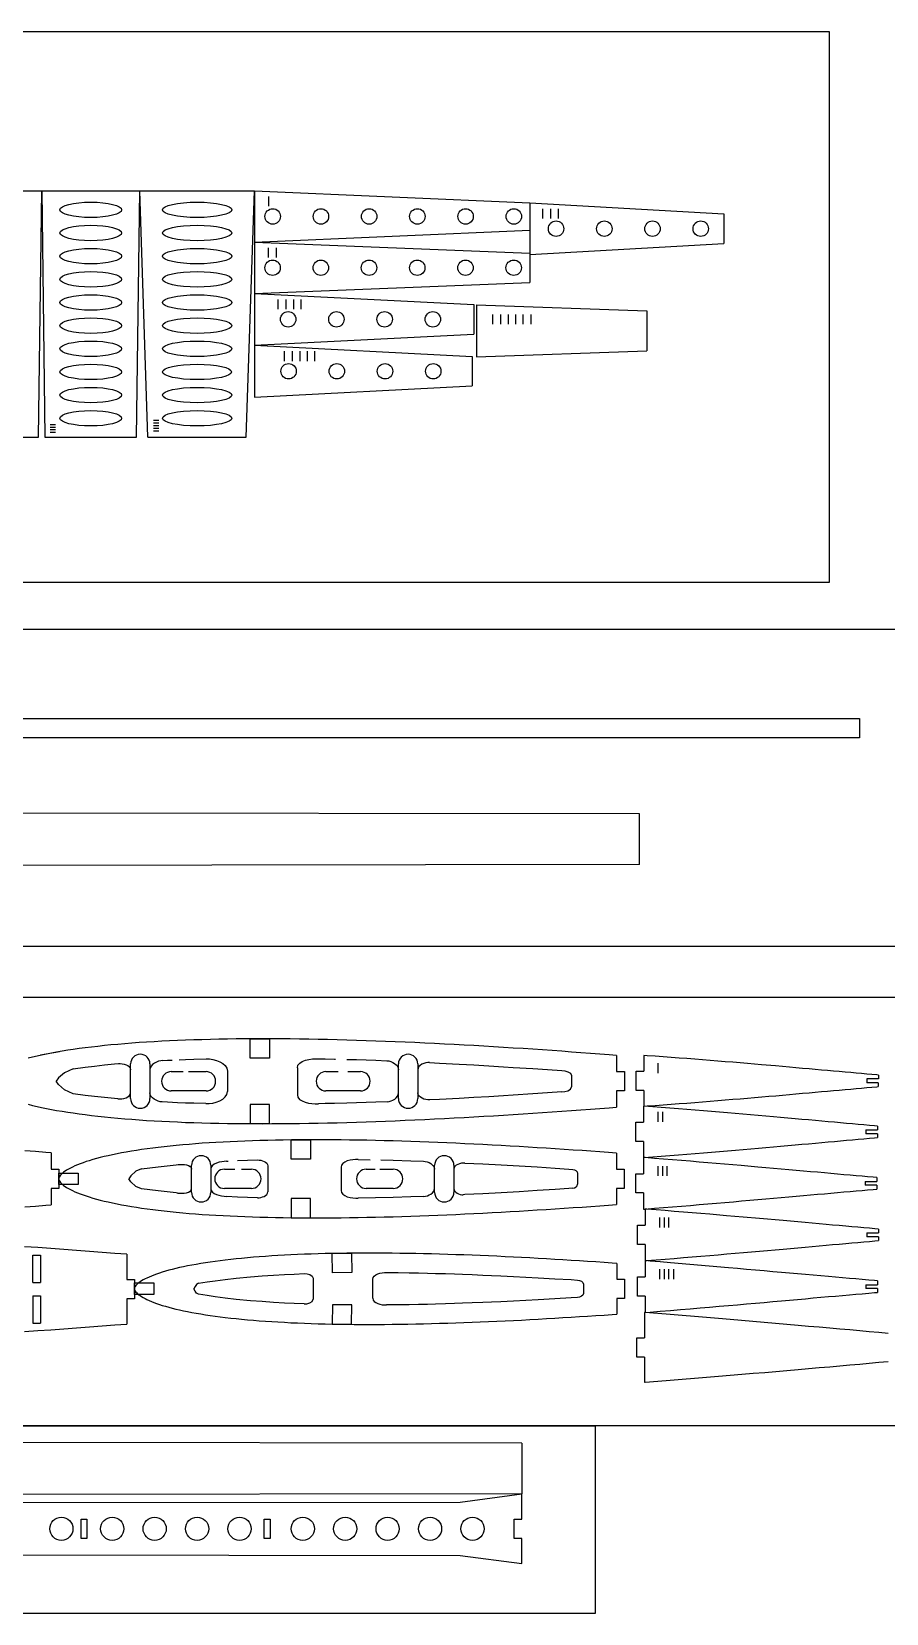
# Model space of a CAD drawing. Header units: inches. Extents: x 290 to 1080, y 574 to 987.
# Drawn here: x 505.7 to 727.3, y 574.2 to 984.1 of the extents above; entities that cross this region are included whole.
import ezdxf

# ---------------------------------------------------------------- set-up
doc = ezdxf.new("R2010")
doc.units = ezdxf.units.IN
doc.header["$MEASUREMENT"] = 0
doc.layers.add('7', color=7, linetype='Continuous')

msp = doc.modelspace()

# ---------------------------------------------------------------- linework, layer by layer
for p, q in [((484.66, 942.82), (508.35, 942.82)), ((507.51, 878.95), (508.35, 942.82)), ((508.35, 942.82), (533.72, 942.82)), ((508.35, 942.82), (509.16, 878.95)), ((532.9, 878.95), (533.72, 942.82)), ((535.85, 878.95), (533.72, 942.82)), ((533.72, 942.82), (563.44, 942.82)), ((561.31, 878.95), (563.44, 942.82)), ((563.44, 942.82), (563.44, 929.52)), ((563.44, 942.82), (634.82, 939.71)), ((567.08, 941.36), (567.08, 938.81)), ((634.82, 939.71), (634.82, 932.63)), ((634.82, 939.71), (634.82, 926.27)), ((634.82, 939.71), (685.14, 936.81)), ((638.15, 938.18), (638.15, 935.63)), ((638.15, 938.18), (638.15, 935.63)), ((640.2, 938.18), (640.2, 935.63)), ((642.18, 938.18), (642.18, 935.63)), ((685.14, 936.81), (685.14, 929.17)), ((563.44, 929.52), (634.82, 932.63)), ((563.44, 929.52), (563.44, 916.22)), ((563.44, 929.52), (634.85, 926.69)), ((567.05, 928.06), (567.05, 925.51)), ((569.1, 928.06), (569.1, 925.51)), ((634.82, 926.27), (685.14, 929.17)), ((634.85, 926.69), (634.85, 919.05)), ((563.44, 916.22), (634.85, 919.05)), ((563.44, 916.22), (563.44, 902.79)), ((563.44, 916.22), (620.31, 913.32)), ((569.55, 914.69), (569.55, 912.15)), ((571.6, 914.69), (571.6, 912.15)), ((573.58, 914.69), (573.58, 912.15)), ((575.49, 914.69), (575.49, 912.15)), ((620.31, 913.32), (620.31, 905.69)), ((620.98, 913.29), (620.98, 899.83)), ((620.98, 913.29), (665.18, 911.75)), ((625.18, 910.8), (625.18, 908.25)), ((627.23, 910.8), (627.23, 908.25)), ((629.21, 910.8), (629.21, 908.25)), ((631.11, 910.8), (631.11, 908.25)), ((633.02, 910.8), (633.02, 908.25)), ((635.07, 910.8), (635.07, 908.25)), ((665.18, 911.75), (665.18, 901.36)), ((563.44, 902.79), (620.31, 905.69)), ((563.44, 902.79), (563.44, 889.33)), ((563.44, 902.79), (619.92, 899.88)), ((571.19, 901.25), (571.19, 898.7)), ((573.24, 901.25), (573.24, 898.7)), ((575.22, 901.25), (575.22, 898.7)), ((577.12, 901.25), (577.12, 898.7)), ((579.03, 901.25), (579.03, 898.7)), ((619.92, 899.88), (619.92, 892.24)), ((620.98, 899.83), (665.18, 901.36)), ((563.44, 889.33), (619.92, 892.24)), ((510.5, 882.3), (511.86, 882.3)), ((510.5, 881.61), (511.86, 881.61)), ((537.28, 883.36), (538.63, 883.36)), ((537.28, 882.69), (538.63, 882.69)), ((537.28, 882), (538.63, 882)), ((537.28, 881.31), (538.63, 881.31)), ((485.5, 878.95), (507.51, 878.95)), ((509.16, 878.95), (532.9, 878.95)), ((510.5, 880.93), (511.86, 880.93)), ((510.5, 880.27), (511.86, 880.27)), ((535.85, 878.95), (561.31, 878.95)), ((537.28, 880.65), (538.63, 880.65)), ((320.3, 806.06), (720.3, 806.06)), ((720.3, 806.06), (720.3, 801.06)), ((720.3, 801.06), (320.3, 801.06)), ((663.3, 781.36), (352.27, 781.71)), ((663.3, 768.21), (663.3, 781.36)), ((663.3, 768.21), (352.27, 767.86)), ((512.89, 719.74), (507.97, 718.87)), ((657.34, 718.78), (657.34, 714.58)), ((531.36, 707.58), (531.36, 716.58)), ((536.36, 716.58), (536.36, 707.58)), ((541.9, 714.58), (544.98, 714.58)), ((546.4, 714.58), (550.9, 714.58)), ((556.44, 714.74), (556.44, 709.43)), ((574.58, 715.57), (574.58, 708.6)), ((581.96, 714.58), (585.14, 714.58)), ((587.65, 714.58), (590.96, 714.58)), ((600.79, 707.58), (600.79, 716.58)), ((605.79, 716.58), (605.79, 707.58)), ((645.62, 713.55), (645.62, 710.62)), ((657.34, 714.58), (659.34, 714.58)), ((659.34, 714.58), (659.34, 709.58)), ((662.37, 714.7), (664.37, 714.7)), ((662.37, 709.7), (662.37, 714.7)), ((668.06, 716.74), (668.06, 714.19)), ((725.19, 713.7), (725.19, 712.7)), ((550.9, 709.58), (541.9, 709.58)), ((590.96, 709.58), (581.96, 709.58)), ((659.34, 709.58), (657.34, 709.58)), ((657.34, 709.58), (657.34, 705.39)), ((664.37, 709.7), (662.37, 709.7)), ((722.19, 712.7), (722.18, 711.7)), ((725.18, 711.7), (722.18, 711.7)), ((725.19, 712.7), (722.19, 712.7)), ((725.18, 711.7), (725.18, 710.7)), ((662.29, 701.48), (664.29, 701.48)), ((662.29, 696.48), (662.29, 701.48)), ((667.98, 704.13), (667.98, 701.58)), ((669.21, 704.13), (669.21, 701.58)), ((721.93, 699.48), (724.93, 699.48)), ((721.93, 699.48), (721.93, 698.48)), ((724.93, 698.48), (721.93, 698.48)), ((724.93, 700.48), (724.93, 699.48)), ((724.94, 698.48), (724.94, 697.48)), ((510.75, 693.53), (510.75, 689.3)), ((657.32, 693.45), (657.32, 689.3)), ((664.29, 696.48), (662.29, 696.48)), ((510.75, 689.3), (512.75, 689.3)), ((512.75, 689.3), (512.75, 684.3)), ((547.15, 683.3), (547.15, 690.3)), ((552.15, 690.3), (552.15, 683.3)), ((555.66, 689.3), (558.35, 689.3)), ((560.13, 689.3), (562.66, 689.3)), ((566.9, 690.2), (566.9, 683.4)), ((585.92, 689.8), (585.92, 683.8)), ((592.42, 689.3), (594.74, 689.3)), ((595.92, 689.3), (599.42, 689.3)), ((610.15, 683.3), (610.15, 690.3)), ((615.15, 690.3), (615.15, 683.3)), ((657.32, 689.3), (659.32, 689.3)), ((659.32, 689.3), (659.32, 684.3)), ((667.98, 690.12), (667.98, 687.57)), ((669.21, 690.12), (669.21, 687.57)), ((670.38, 690.12), (670.38, 687.57)), ((647.22, 688.18), (647.22, 685.42)), ((662.29, 688.14), (664.29, 688.14)), ((662.29, 683.14), (662.29, 688.14)), ((721.79, 686.14), (724.79, 686.14)), ((721.79, 686.14), (721.79, 685.14)), ((724.79, 685.14), (721.79, 685.14)), ((724.79, 687.14), (724.79, 686.14)), ((724.79, 685.14), (724.79, 684.14)), ((512.75, 684.3), (510.75, 684.3)), ((510.75, 684.3), (510.75, 680.07)), ((562.66, 684.3), (555.66, 684.3)), ((599.42, 684.3), (592.42, 684.3)), ((659.32, 684.3), (657.32, 684.3)), ((657.32, 684.3), (657.32, 680.15)), ((664.29, 683.14), (662.29, 683.14)), ((668.43, 676.77), (668.43, 674.22)), ((669.66, 676.77), (669.66, 674.22)), ((670.83, 676.77), (670.83, 674.22)), ((662.74, 674.79), (664.74, 674.79)), ((662.74, 669.79), (662.74, 674.79)), ((722.24, 672.79), (725.24, 672.79)), ((722.24, 672.79), (722.24, 671.79)), ((725.24, 673.79), (725.24, 672.79)), ((664.74, 669.79), (662.74, 669.79)), ((725.24, 671.79), (722.24, 671.79)), ((725.24, 671.79), (725.24, 670.79)), ((505.98, 659.98), (505.98, 667.02)), ((507.98, 667.02), (507.98, 659.98)), ((530.38, 667.25), (530.38, 660.71)), ((657.36, 664.89), (657.36, 660.82)), ((530.38, 660.71), (532.38, 660.71)), ((532.38, 660.71), (532.38, 655.71)), ((657.36, 660.82), (659.36, 660.82)), ((659.36, 660.82), (659.36, 655.82)), ((662.74, 661.37), (664.74, 661.37)), ((662.74, 656.37), (662.74, 661.37)), ((668.43, 663.37), (668.43, 660.82)), ((669.66, 663.37), (669.66, 660.82)), ((670.83, 663.37), (670.83, 660.82)), ((672.05, 663.37), (672.05, 660.82)), ((724.97, 660.37), (724.97, 659.37)), ((505.98, 656.45), (505.98, 649.41)), ((507.98, 656.45), (507.98, 649.41)), ((648.77, 659.52), (648.76, 657.11)), ((657.36, 655.82), (657.36, 651.74)), ((659.36, 655.82), (657.36, 655.82)), ((664.74, 656.37), (662.74, 656.37)), ((721.97, 659.37), (724.97, 659.37)), ((721.97, 659.37), (721.97, 658.37)), ((724.97, 658.37), (721.97, 658.37)), ((724.97, 658.37), (724.97, 657.37)), ((530.38, 655.71), (530.38, 649.18)), ((532.38, 655.71), (530.38, 655.71)), ((662.58, 645.62), (664.58, 645.62)), ((662.58, 640.62), (662.58, 645.62)), ((664.58, 640.62), (662.58, 640.62)), ((664.58, 640.62), (664.58, 634.08)), ((632.76, 618.32), (321.74, 618.66)), ((632.76, 618.32), (632.78, 605.17)), ((305.76, 602.71), (616.79, 603.05)), ((632.76, 605.17), (321.73, 604.82)), ((616.79, 603.05), (632.76, 605.17)), ((632.76, 598.63), (632.76, 605.17)), ((566.01, 593.63), (566.01, 598.63)), ((566.01, 598.63), (567.51, 598.63)), ((567.51, 598.63), (567.51, 593.63)), ((630.76, 593.63), (630.76, 598.63)), ((630.76, 598.63), (632.76, 598.63)), ((567.51, 593.63), (566.01, 593.63)), ((632.76, 593.63), (630.76, 593.63)), ((632.76, 587.1), (632.76, 593.63)), ((305.76, 589.56), (616.79, 589.21)), ((616.79, 589.21), (632.76, 587.1))]:
    msp.add_line(p, q)
at = {"linetype": 'ByBlock'}
for p, q in [((505.98, 667.02), (507.98, 667.02)), ((505.98, 659.98), (507.98, 659.98)), ((505.98, 656.45), (507.98, 656.45)), ((505.98, 649.41), (507.98, 649.41))]:
    msp.add_line(p, q, dxfattribs=at)
for points in [[(293.81, 984.05), (712.46, 984.05), (712.46, 841.3), (293.81, 841.3)], [(292.03, 829.25), (748.7, 829.25), (748.7, 746.99), (292.03, 746.99)], [(290.18, 733.91), (1080.31, 733.91), (1080.31, 622.84), (290.18, 622.84)], [(290.18, 622.84), (651.79, 622.84), (651.79, 574.21), (290.18, 574.21)]]:
    msp.add_lwpolyline(points, close=True)
for points in [[(539.7, 717.46), (540.96, 717.52), (542.1, 717.58)], [(543.94, 717.66), (545.61, 717.73), (547.72, 717.8), (550.94, 717.89)], [(580.27, 717.92), (581.79, 717.89), (584.25, 717.83), (584.47, 717.83)], [(587.39, 717.75), (589.88, 717.68), (594.9, 717.51), (597.81, 717.4)], [(516.48, 715.31), (514.2, 714.31), (512.62, 712.93), (512.03, 712.08)], [(516.48, 715.31), (519.61, 715.74), (522.03, 716.03), (524.56, 716.31), (527.16, 716.56), (528.21, 716.66)], [(608.87, 716.92), (611.42, 716.8), (616.53, 716.52), (620.36, 716.31), (624.19, 716.08), (628.01, 715.85), (630.55, 715.69), (635.6, 715.36), (639.38, 715.11), (643.12, 714.84)], [(516.48, 708.86), (514.2, 709.86), (512.62, 711.24), (512.03, 712.08)], [(643.12, 709.33), (639.38, 709.06), (635.6, 708.81), (630.55, 708.47), (628.01, 708.32), (624.19, 708.09), (620.36, 707.86), (616.53, 707.64), (611.42, 707.37), (608.91, 707.25)], [(528.06, 707.53), (527.16, 707.61), (524.56, 707.86), (522.03, 708.14), (519.61, 708.43), (516.48, 708.86)], [(550.88, 706.28), (547.72, 706.37), (545.61, 706.44), (543.49, 706.53), (540.96, 706.65), (539.54, 706.72)], [(597.91, 706.77), (594.9, 706.66), (589.88, 706.49), (587.39, 706.42), (584.25, 706.34), (581.79, 706.28), (580.04, 706.24)], [(534.2, 689.37), (532.68, 688.78), (531.39, 687.55), (530.92, 686.8)], [(534.2, 689.37), (538.52, 689.94), (543.19, 690.44), (543.66, 690.48)], [(556.25, 691.37), (556.64, 691.39)], [(559.04, 691.51), (564.28, 691.69)], [(566.9, 690.2), (566.9, 685.09)], [(590.34, 691.82), (593.48, 691.75)], [(596.18, 691.69), (599.41, 691.61), (604, 691.47), (607.29, 691.35)], [(617.99, 690.9), (622.69, 690.67), (627.39, 690.42), (632.09, 690.15), (636.77, 689.87), (641.43, 689.57), (644.92, 689.34), (645.96, 689.26)], [(534.2, 684.23), (532.68, 684.82), (531.39, 686.05), (530.92, 686.8)], [(543.52, 683.13), (543.19, 683.16), (538.52, 683.66), (534.2, 684.23)], [(564.25, 681.91), (559.04, 682.09), (556.17, 682.24)], [(607.36, 682.25), (604, 682.13), (599.41, 681.99), (594.85, 681.88), (590.37, 681.79)], [(646.01, 684.34), (644.92, 684.27), (641.43, 684.03), (636.77, 683.74), (632.09, 683.46), (627.39, 683.19), (622.69, 682.93), (617.99, 682.7), (617.58, 682.68)], [(548.92, 659.75), (551.16, 660.11), (553.25, 660.41), (555.88, 660.75), (558.72, 661.06), (562.42, 661.41), (565.5, 661.66), (568.4, 661.85), (571.22, 662.02), (573.77, 662.14), (576.39, 662.25)], [(578.64, 661.03), (578.64, 655.6)], [(594.17, 655.85), (594.17, 660.78)], [(597.63, 662.53), (597.65, 662.53)], [(597.65, 662.53), (600.71, 662.5), (603.57, 662.45), (605.99, 662.41), (608.34, 662.35), (610.42, 662.3), (612.99, 662.23), (615.29, 662.15), (617.41, 662.08), (619.89, 661.99), (622.66, 661.88), (624.88, 661.79), (627.36, 661.68), (630.57, 661.52), (633.79, 661.36), (637.01, 661.18), (641.3, 660.93), (645.57, 660.68), (647.17, 660.58)], [(548.92, 659.75), (548.47, 659.46), (548.07, 658.9), (547.75, 658.32)], [(548.92, 656.89), (548.47, 657.18), (548.07, 657.73), (547.75, 658.32)], [(576.35, 654.38), (573.77, 654.49), (571.22, 654.62), (568.4, 654.78), (565.5, 654.98), (562.42, 655.22), (558.72, 655.57), (555.88, 655.89), (553.25, 656.22), (551.16, 656.53), (548.92, 656.89)], [(647.22, 656.06), (645.57, 655.95), (641.3, 655.7), (637.01, 655.45), (633.79, 655.27), (630.57, 655.11), (627.36, 654.96), (624.88, 654.85), (622.66, 654.75), (619.89, 654.64), (617.41, 654.55), (615.29, 654.48), (612.99, 654.41), (610.42, 654.33), (608.34, 654.28), (605.99, 654.23), (603.57, 654.18), (600.71, 654.14), (597.65, 654.11)], [(518.51, 593.63), (518.51, 598.63), (520.01, 598.63), (520.01, 593.63), (518.51, 593.63)]]:
    msp.add_lwpolyline(points)
for centre, radius in [((568.19, 936.17), 2), ((580.69, 936.17), 2), ((593.19, 936.17), 2), ((605.69, 936.17), 2), ((618.19, 936.17), 2), ((630.69, 936.17), 2), ((641.65, 932.99), 2), ((654.15, 932.99), 2), ((666.65, 932.99), 2), ((679.15, 932.99), 2), ((568.16, 922.87), 2), ((580.66, 922.87), 2), ((593.16, 922.87), 2), ((605.66, 922.87), 2), ((618.16, 922.87), 2), ((630.66, 922.87), 2), ((572.2, 909.51), 2), ((584.7, 909.51), 2), ((597.2, 909.51), 2), ((609.7, 909.51), 2), ((572.3, 896.06), 2), ((584.8, 896.06), 2), ((597.3, 896.06), 2), ((609.8, 896.06), 2), ((513.41, 596.13), 3), ((526.59, 596.13), 3), ((526.59, 596.13), 3), ((537.59, 596.13), 3), ((537.59, 596.13), 3), ((548.59, 596.13), 3), ((548.59, 596.13), 3), ((559.59, 596.13), 3), ((575.98, 596.13), 3), ((586.98, 596.13), 3), ((586.98, 596.13), 3), ((597.98, 596.13), 3), ((597.98, 596.13), 3), ((608.98, 596.13), 3), ((608.98, 596.13), 3), ((619.98, 596.13), 3)]:
    msp.add_circle(centre, radius)
for centre, start, end in [((533.86, 716.58), 0, 180), ((603.29, 716.58), 0, 180), ((541.9, 712.08), 90, 270), ((550.9, 712.08), 270, 90), ((581.96, 712.08), 90, 270), ((590.96, 712.08), 270, 90), ((533.86, 707.58), 180, 0), ((603.29, 707.58), 180, 0), ((549.65, 690.3), 0, 180), ((612.65, 690.3), 0, 180), ((555.66, 686.8), 90, 270), ((562.66, 686.8), 270, 90), ((592.42, 686.8), 90, 270), ((599.42, 686.8), 270, 90), ((549.65, 683.3), 180, 0), ((612.65, 683.3), 180, 0)]:
    msp.add_arc(centre, 2.5, start, end)
for centre, major_axis, ratio in [((521.03, 937.88), (-8, 0), 0.25), ((548.58, 937.88), (-9, 0), 0.222222), ((521.03, 931.88), (-8, 0), 0.25), ((548.58, 931.88), (-9, 0), 0.222222), ((521.03, 925.88), (-8, 0), 0.25), ((548.58, 925.88), (-9, 0), 0.222222), ((521.03, 919.88), (-8, 0), 0.25), ((548.58, 919.88), (-9, 0), 0.222222), ((521.03, 913.88), (-8, 0), 0.25), ((548.58, 913.88), (-9, 0), 0.222222), ((521.03, 907.88), (-8, 0), 0.25), ((548.58, 907.88), (-9, 0), 0.222222), ((521.03, 901.88), (-8, 0), 0.25), ((548.58, 901.88), (-9, 0), 0.222222), ((521.03, 895.88), (-8, 0), 0.25), ((548.58, 895.88), (-8.97, 0), 0.222981), ((521.03, 889.88), (-8, 0), 0.25), ((548.58, 889.88), (-9, 0), 0.222222), ((521.03, 883.88), (-8, 0), 0.25), ((548.58, 883.88), (-9, 0), 0.222222)]:
    msp.add_ellipse(centre, major_axis=major_axis, ratio=ratio)
for points in [[(539.7, 717.46), (538.33, 717.39), (536.36, 716.45), (536.36, 715.08)], [(550.94, 717.89), (553.05, 717.96), (556.44, 716.85), (556.44, 714.74)], [(574.58, 715.57), (574.58, 717.62), (578.22, 717.96), (580.27, 717.92)], [(597.81, 717.4), (599.06, 717.35), (600.79, 716.34), (600.79, 715.08)], [(528.21, 716.66), (529.37, 716.76), (531.36, 716.26), (531.36, 715.08)], [(608.87, 716.92), (607.67, 716.98), (605.79, 716.28), (605.79, 715.08)], [(643.12, 714.84), (644.05, 714.78), (645.62, 714.49), (645.62, 713.55)], [(528.06, 707.53), (529.27, 707.42), (531.36, 707.87), (531.36, 709.08)], [(539.54, 706.72), (538.22, 706.79), (536.36, 707.76), (536.36, 709.08)], [(550.88, 706.28), (553.01, 706.21), (556.44, 707.3), (556.44, 709.43)], [(597.91, 706.77), (599.14, 706.82), (600.79, 707.85), (600.79, 709.08)], [(608.91, 707.25), (607.71, 707.19), (605.79, 707.88), (605.79, 709.08)], [(643.12, 709.33), (644.05, 709.39), (645.62, 709.68), (645.62, 710.62)], [(574.58, 708.6), (574.58, 706.62), (578.06, 706.2), (580.04, 706.24)], [(543.66, 690.48), (544.89, 690.59), (547.15, 690.53), (547.15, 689.3)], [(556.25, 691.37), (554.72, 691.29), (552.15, 690.83), (552.15, 689.3)], [(564.28, 691.69), (565.29, 691.73), (566.9, 691.2), (566.9, 690.2)], [(590.34, 691.82), (588.72, 691.85), (585.92, 691.42), (585.92, 689.8)], [(607.29, 691.35), (608.47, 691.31), (610.15, 690.48), (610.15, 689.3)], [(617.99, 690.9), (616.9, 690.96), (615.15, 690.39), (615.15, 689.3)], [(645.96, 689.26), (646.51, 689.23), (647.22, 688.74), (647.22, 688.18)], [(646.01, 684.34), (646.55, 684.38), (647.22, 684.88), (647.22, 685.42)], [(543.52, 683.13), (544.79, 683.02), (547.15, 683.03), (547.15, 684.3)], [(552.15, 684.3), (552.15, 682.8), (554.67, 682.31), (556.17, 682.24)], [(564.25, 681.91), (565.26, 681.87), (566.9, 682.39), (566.9, 683.4)], [(585.92, 683.8), (585.92, 682.17), (588.74, 681.76), (590.37, 681.79)], [(607.36, 682.25), (608.51, 682.29), (610.15, 683.15), (610.15, 684.3)], [(615.15, 684.3), (615.15, 683.33), (616.61, 682.64), (617.58, 682.68)], [(576.39, 662.25), (577.24, 662.28), (578.64, 661.89), (578.64, 661.03)], [(594.17, 660.78), (594.17, 662.08), (596.35, 662.54), (597.65, 662.53)], [(647.17, 660.58), (647.81, 660.54), (648.77, 660.16), (648.77, 659.52)], [(594.17, 655.85), (594.17, 654.56), (596.35, 654.09), (597.65, 654.11)], [(648.76, 657.11), (648.76, 656.49), (647.84, 656.1), (647.22, 656.06)], [(576.35, 654.38), (577.21, 654.35), (578.64, 654.73), (578.64, 655.6)]]:
    msp.add_open_spline(points, degree=3)
at = {"layer": '7', "linetype": 'Continuous'}
for points in [[(657.34, 718.78), (655.39, 718.93), (652.98, 719.11), (650.53, 719.3), (648.07, 719.48), (645.62, 719.66), (643.12, 719.84), (640.63, 720.02), (638.13, 720.19), (635.6, 720.36), (633.08, 720.53), (630.55, 720.69), (628.01, 720.85), (625.46, 721.01), (622.92, 721.16), (620.36, 721.31), (617.81, 721.45), (615.25, 721.6), (612.7, 721.73), (610.14, 721.86), (607.59, 721.98), (605.04, 722.1), (602.5, 722.21), (599.95, 722.32), (597.43, 722.42), (594.9, 722.51), (592.38, 722.6), (589.88, 722.68), (587.39, 722.75), (584.89, 722.82), (582.43, 722.88), (579.98, 722.93), (577.53, 722.97), (575.12, 723.01), (572.72, 723.04), (570.31, 723.06), (567.96, 723.07), (565.62, 723.08), (563.27, 723.07), (560.99, 723.06), (558.71, 723.04), (556.44, 723.01), (554.24, 722.97), (552.04, 722.92), (549.84, 722.86), (547.72, 722.8), (545.61, 722.73), (543.49, 722.64), (541.47, 722.55), (539.45, 722.45), (537.43, 722.34), (535.51, 722.22), (533.6, 722.09), (531.68, 721.95), (529.87, 721.8), (528.06, 721.65), (526.26, 721.48), (524.56, 721.31), (522.87, 721.13), (521.18, 720.93), (519.61, 720.74), (518.05, 720.53), (516.48, 720.31), (515.04, 720.1), (513.61, 719.87), (512.17, 719.62), (510.87, 719.39), (509.57, 719.13), (508.27, 718.87), (507.1, 718.61), (505.94, 718.34), (504.79, 718.05)], [(562.36, 723.07), (567.36, 723.07), (567.36, 718.07), (562.36, 718.07), (562.36, 723.07)], [(664.37, 718.78), (664.37, 714.7)], [(725.19, 713.7), (724.79, 713.73), (723.48, 713.85), (722.16, 713.96), (720.85, 714.08), (719.43, 714.2), (718.01, 714.33), (716.59, 714.45), (715.07, 714.59), (713.55, 714.72), (712.04, 714.86), (710.43, 715), (708.82, 715.14), (707.21, 715.28), (705.51, 715.43), (703.81, 715.58), (702.12, 715.73), (698.5, 716.05), (694.87, 716.36), (691.25, 716.67), (689.34, 716.83), (687.43, 716.99), (685.51, 717.15), (683.54, 717.31), (681.57, 717.47), (679.6, 717.63), (677.58, 717.79), (675.57, 717.94), (673.55, 718.1), (671.49, 718.26), (669.42, 718.41), (667.36, 718.56), (665.27, 718.71), (664.37, 718.78)], [(664.37, 705.62), (665.27, 705.69), (667.36, 705.84), (669.42, 705.99), (671.49, 706.14), (673.55, 706.3), (675.57, 706.45), (677.58, 706.61), (679.6, 706.77), (681.57, 706.93), (683.54, 707.09), (685.51, 707.25), (687.43, 707.41), (689.34, 707.57), (691.25, 707.73), (693.1, 707.88), (694.95, 708.04), (696.79, 708.2), (698.57, 708.35), (700.34, 708.51), (702.12, 708.66), (703.81, 708.81), (705.51, 708.96), (707.21, 709.11), (708.82, 709.26), (710.43, 709.4), (712.04, 709.54), (713.55, 709.67), (715.07, 709.81), (716.59, 709.94), (718.01, 710.07), (719.43, 710.2), (720.85, 710.32), (722.16, 710.44), (723.48, 710.55), (724.79, 710.67), (725.18, 710.7)], [(664.37, 709.7), (664.37, 705.62)], [(504.79, 706.11), (505.94, 705.83), (507.1, 705.56), (508.27, 705.3), (509.57, 705.03), (510.87, 704.78), (512.17, 704.55), (513.61, 704.3), (515.04, 704.07), (516.48, 703.86), (518.05, 703.64), (519.61, 703.43), (521.18, 703.24), (522.87, 703.04), (524.56, 702.86), (526.26, 702.69), (528.06, 702.52), (529.87, 702.37), (531.68, 702.22), (533.6, 702.08), (535.51, 701.95), (537.43, 701.83), (539.45, 701.72), (541.47, 701.62), (543.49, 701.53), (545.61, 701.44), (547.72, 701.37), (549.84, 701.3), (552.04, 701.25), (554.24, 701.2), (556.44, 701.16), (558.71, 701.13), (560.99, 701.11), (563.27, 701.1), (565.62, 701.09), (567.96, 701.1), (570.31, 701.11), (572.72, 701.13), (575.12, 701.16), (577.53, 701.19), (579.98, 701.24), (582.43, 701.29), (584.89, 701.35), (587.39, 701.42), (589.88, 701.49), (592.38, 701.57), (594.9, 701.66), (597.43, 701.75), (599.95, 701.85), (602.5, 701.96), (605.04, 702.07), (607.59, 702.19), (610.14, 702.31), (612.7, 702.44), (615.25, 702.57), (617.81, 702.72), (620.36, 702.86), (622.92, 703.01), (625.46, 703.16), (628.01, 703.32), (630.55, 703.48), (633.08, 703.64), (635.6, 703.81), (638.13, 703.98), (640.63, 704.15), (643.12, 704.33), (645.62, 704.51), (648.07, 704.69), (650.53, 704.87), (652.98, 705.05), (655.39, 705.24), (657.34, 705.39)], [(562.36, 701.1), (567.36, 701.1), (567.36, 706.1), (562.36, 706.1), (562.36, 701.1)], [(664.29, 705.63), (664.29, 701.48)], [(724.93, 700.48), (724.17, 700.55), (722.85, 700.66), (721.41, 700.78), (719.97, 700.91), (718.52, 701.04), (716.97, 701.17), (715.41, 701.31), (713.86, 701.45), (712.2, 701.6), (710.53, 701.75), (708.87, 701.89), (707.11, 702.05), (705.34, 702.2), (703.58, 702.36), (701.72, 702.52), (699.86, 702.69), (698.01, 702.85), (694.04, 703.2), (690.07, 703.54), (686.1, 703.88), (684.01, 704.05), (681.91, 704.23), (679.82, 704.4), (677.66, 704.58), (675.5, 704.75), (673.34, 704.93), (671.13, 705.1), (668.92, 705.27), (666.71, 705.45), (664.45, 705.62), (664.29, 705.63)], [(657.32, 693.45), (655.22, 693.61), (652.96, 693.77), (650.67, 693.94), (648.37, 694.1), (646.08, 694.26), (643.75, 694.41), (641.43, 694.57), (639.11, 694.72), (636.77, 694.87), (634.43, 695.01), (632.09, 695.15), (629.74, 695.28), (627.39, 695.42), (625.04, 695.55), (622.69, 695.67), (620.34, 695.79), (617.99, 695.9), (615.65, 696.01), (613.3, 696.12), (610.96, 696.21), (608.64, 696.3), (606.32, 696.39), (604, 696.47), (601.7, 696.54), (599.41, 696.61), (597.11, 696.67), (594.85, 696.73), (592.6, 696.78), (590.34, 696.82), (588.13, 696.85), (585.92, 696.88), (583.7, 696.9), (581.54, 696.91), (579.39, 696.91), (577.23, 696.91), (575.13, 696.9), (573.04, 696.88), (570.94, 696.85), (568.92, 696.81), (566.9, 696.77), (564.87, 696.72), (562.93, 696.66), (560.98, 696.59), (559.04, 696.51), (557.18, 696.43), (555.32, 696.33), (553.47, 696.23), (551.7, 696.12), (549.94, 696), (548.17, 695.87), (546.51, 695.74), (544.85, 695.59), (543.19, 695.44), (541.63, 695.28), (540.07, 695.12), (538.52, 694.94), (537.08, 694.76), (535.64, 694.57), (534.2, 694.37), (532.87, 694.17), (531.55, 693.96), (530.23, 693.73), (529.03, 693.52), (527.84, 693.29), (526.64, 693.04), (525.57, 692.8), (524.5, 692.56), (523.44, 692.29), (522.5, 692.04), (521.57, 691.78), (520.64, 691.5), (519.84, 691.25), (519.04, 690.97), (518.25, 690.68), (517.59, 690.41), (516.93, 690.13), (516.28, 689.83), (515.76, 689.58), (515.25, 689.31), (514.74, 689.01), (514.36, 688.76), (513.99, 688.49), (513.64, 688.2), (513.4, 687.97), (513.17, 687.73), (512.98, 687.45), (512.86, 687.24), (512.78, 687.02), (512.75, 686.8), (512.78, 686.58), (512.86, 686.36), (512.98, 686.15), (513.17, 685.88), (513.4, 685.63), (513.64, 685.4), (513.99, 685.11), (514.36, 684.84), (514.74, 684.59), (515.25, 684.3), (515.76, 684.02), (516.28, 683.77), (516.93, 683.47), (517.59, 683.19), (518.25, 682.93), (519.04, 682.63), (519.84, 682.36), (520.64, 682.1), (521.57, 681.82), (522.5, 681.56), (523.44, 681.31), (524.5, 681.05), (525.57, 680.8), (526.64, 680.56), (527.84, 680.32), (529.03, 680.09), (530.23, 679.87), (531.55, 679.64), (532.87, 679.43), (534.2, 679.23), (535.64, 679.03), (537.08, 678.84), (538.52, 678.66), (540.07, 678.48), (541.63, 678.32), (543.19, 678.16), (544.85, 678.01), (546.51, 677.86), (548.17, 677.73), (549.94, 677.6), (551.7, 677.48), (553.47, 677.37), (555.32, 677.27), (557.18, 677.18), (559.04, 677.09), (560.98, 677.02), (562.93, 676.95), (564.87, 676.89), (566.9, 676.83), (568.92, 676.79), (570.94, 676.75), (573.04, 676.73), (575.13, 676.71), (577.23, 676.7), (579.39, 676.69), (581.54, 676.7), (583.7, 676.71), (585.92, 676.73), (588.13, 676.75), (590.34, 676.79), (592.6, 676.83), (594.85, 676.87), (597.11, 676.93), (599.41, 676.99), (601.7, 677.06), (604, 677.13), (606.32, 677.21), (608.64, 677.3), (610.96, 677.39), (613.3, 677.49), (615.65, 677.59), (617.99, 677.7), (620.34, 677.81), (622.69, 677.93), (625.04, 678.05), (627.39, 678.18), (629.74, 678.32), (632.09, 678.46), (634.43, 678.6), (636.77, 678.74), (639.11, 678.88), (641.43, 679.03), (643.75, 679.19), (646.08, 679.35), (648.37, 679.5), (650.67, 679.67), (652.96, 679.83), (655.22, 680), (657.32, 680.15)], [(572.97, 696.88), (577.97, 696.91), (578.01, 691.91), (573.01, 691.88), (572.97, 696.88)], [(664.29, 692.33), (664.45, 692.34), (666.71, 692.51), (668.92, 692.69), (671.13, 692.86), (673.34, 693.03), (675.5, 693.21), (677.66, 693.38), (679.82, 693.56), (681.91, 693.73), (684.01, 693.91), (686.1, 694.08), (688.13, 694.25), (690.15, 694.43), (692.17, 694.6), (694.12, 694.77), (696.06, 694.94), (698.01, 695.11), (699.86, 695.27), (701.72, 695.44), (703.58, 695.6), (705.34, 695.76), (707.11, 695.91), (708.87, 696.07), (710.53, 696.21), (712.2, 696.36), (713.86, 696.51), (715.41, 696.65), (716.97, 696.79), (718.52, 696.92), (719.97, 697.05), (721.41, 697.18), (722.85, 697.3), (724.17, 697.41), (724.94, 697.48)], [(510.75, 693.53), (509.39, 693.65), (506.67, 693.87), (503.94, 694.09)], [(664.29, 696.48), (664.29, 692.33)], [(664.29, 692.33), (664.29, 688.14)], [(724.79, 687.14), (723.85, 687.22), (722.41, 687.34), (720.98, 687.47), (719.41, 687.6), (717.84, 687.74), (716.27, 687.88), (714.58, 688.03), (712.89, 688.18), (711.2, 688.33), (709.39, 688.49), (707.59, 688.65), (705.78, 688.81), (703.86, 688.98), (701.94, 689.15), (700.03, 689.32), (698, 689.49), (695.99, 689.67), (693.96, 689.85), (689.65, 690.23), (685.34, 690.6), (681.02, 690.97), (678.74, 691.16), (676.47, 691.35), (674.19, 691.54), (671.84, 691.73), (669.49, 691.92), (667.15, 692.11), (664.74, 692.3), (664.29, 692.33)], [(512.75, 685.3), (512.75, 688.3), (517.75, 688.3), (517.75, 685.3), (512.75, 685.3)], [(572.97, 676.73), (577.97, 676.69), (578.01, 681.69), (573.01, 681.73), (572.97, 676.73)], [(664.29, 678.95), (664.74, 678.98), (667.15, 679.17), (669.49, 679.36), (671.84, 679.55), (674.19, 679.74), (676.47, 679.93), (678.74, 680.12), (681.02, 680.32), (683.22, 680.5), (685.42, 680.69), (687.62, 680.88), (689.74, 681.06), (691.85, 681.25), (693.96, 681.43), (695.99, 681.61), (698, 681.79), (700.03, 681.97), (701.94, 682.14), (703.86, 682.3), (705.78, 682.47), (707.59, 682.63), (709.39, 682.79), (711.2, 682.95), (712.89, 683.1), (714.58, 683.25), (716.27, 683.4), (717.84, 683.54), (719.41, 683.68), (720.98, 683.81), (722.41, 683.94), (723.85, 684.06), (724.79, 684.14)], [(664.29, 683.14), (664.29, 678.95)], [(503.94, 679.52), (506.67, 679.74), (509.39, 679.96), (510.75, 680.07)], [(664.74, 678.98), (664.74, 674.79)], [(725.24, 673.79), (724.3, 673.87), (722.86, 674), (721.43, 674.12), (719.86, 674.26), (718.29, 674.39), (716.72, 674.53), (715.03, 674.68), (713.34, 674.83), (711.65, 674.98), (709.84, 675.14), (708.04, 675.3), (706.23, 675.46), (704.31, 675.63), (702.39, 675.8), (700.48, 675.97), (698.45, 676.15), (696.44, 676.32), (694.41, 676.5), (690.1, 676.88), (685.79, 677.25), (681.47, 677.62), (679.19, 677.81), (676.92, 678), (674.64, 678.19), (672.29, 678.38), (669.94, 678.57), (667.6, 678.76), (665.19, 678.95), (664.74, 678.98)], [(530.38, 667.25), (527.28, 667.49), (524.02, 667.74), (520.69, 668), (517.37, 668.25), (514.04, 668.49), (510.65, 668.73), (507.27, 668.97), (503.89, 669.2)], [(664.74, 665.6), (665.19, 665.64), (667.6, 665.83), (669.94, 666.01), (672.29, 666.2), (674.64, 666.4), (676.92, 666.58), (679.19, 666.78), (681.47, 666.97), (683.67, 667.15), (685.87, 667.34), (688.07, 667.53), (690.19, 667.71), (692.3, 667.9), (694.41, 668.08), (696.44, 668.26), (698.45, 668.44), (700.48, 668.62), (702.39, 668.79), (704.31, 668.96), (706.23, 669.13), (708.04, 669.29), (709.84, 669.45), (711.65, 669.61), (713.34, 669.76), (715.03, 669.91), (716.72, 670.06), (718.29, 670.19), (719.86, 670.33), (721.43, 670.47), (722.86, 670.59), (724.3, 670.71), (725.24, 670.79)], [(664.74, 669.79), (664.74, 665.6)], [(657.36, 664.89), (656.16, 664.98), (654.07, 665.12), (651.95, 665.27), (649.83, 665.41), (647.71, 665.54), (645.57, 665.68), (643.43, 665.81), (641.3, 665.93), (639.15, 666.06), (637.01, 666.18), (634.86, 666.3), (632.72, 666.42), (630.57, 666.52), (628.43, 666.63), (626.29, 666.73), (624.15, 666.82), (622.01, 666.91), (619.89, 666.99), (617.77, 667.07), (615.65, 667.14), (613.56, 667.21), (611.46, 667.27), (609.37, 667.33), (607.31, 667.38), (605.25, 667.42), (603.19, 667.46), (601.17, 667.49), (599.15, 667.51), (597.13, 667.53), (595.16, 667.54), (593.19, 667.54), (591.22, 667.54), (589.31, 667.53), (587.39, 667.51), (585.48, 667.49), (583.63, 667.46), (581.79, 667.42), (579.94, 667.37), (578.16, 667.31), (576.39, 667.25), (574.61, 667.18), (572.92, 667.1), (571.22, 667.02), (569.53, 666.92), (567.92, 666.82), (566.31, 666.71), (564.7, 666.6), (563.18, 666.48), (561.66, 666.34), (560.14, 666.2), (558.72, 666.06), (557.3, 665.91), (555.88, 665.75), (554.57, 665.58), (553.25, 665.41), (551.94, 665.23), (550.73, 665.04), (549.52, 664.85), (548.32, 664.64), (547.23, 664.45), (546.13, 664.24), (545.04, 664.01), (544.06, 663.8), (543.09, 663.57), (542.12, 663.33), (541.26, 663.1), (540.41, 662.86), (539.56, 662.61), (538.83, 662.37), (538.1, 662.12), (537.38, 661.85), (536.77, 661.61), (536.18, 661.36), (535.58, 661.08), (535.11, 660.85), (534.64, 660.6), (534.18, 660.33), (533.83, 660.11), (533.49, 659.86), (533.17, 659.59), (532.95, 659.39), (532.75, 659.16), (532.57, 658.91), (532.46, 658.72), (532.39, 658.52), (532.36, 658.32), (532.39, 658.11), (532.46, 657.91), (532.57, 657.72), (532.75, 657.47), (532.95, 657.25), (533.17, 657.04), (533.49, 656.77), (533.83, 656.53), (534.18, 656.3), (534.64, 656.03), (535.11, 655.78), (535.58, 655.55), (536.18, 655.28), (536.77, 655.02), (537.38, 654.78), (538.1, 654.51), (538.83, 654.26), (539.56, 654.02), (540.41, 653.77), (541.26, 653.53), (542.12, 653.3), (543.09, 653.06), (544.06, 652.84), (545.04, 652.62), (546.13, 652.4), (547.23, 652.19), (548.32, 651.99), (549.52, 651.78), (550.73, 651.59), (551.94, 651.41), (553.25, 651.22), (554.57, 651.05), (555.88, 650.89), (557.3, 650.72), (558.72, 650.57), (560.14, 650.43), (561.66, 650.29), (563.18, 650.16), (564.7, 650.04), (566.31, 649.92), (567.92, 649.81), (569.53, 649.71), (571.22, 649.62), (572.92, 649.53), (574.61, 649.45), (576.39, 649.38), (578.16, 649.32), (579.94, 649.27), (581.79, 649.22), (583.63, 649.18), (585.48, 649.15), (587.39, 649.12), (589.31, 649.1), (591.22, 649.09), (593.19, 649.09), (595.16, 649.09), (597.13, 649.1), (599.15, 649.12), (601.17, 649.14), (603.19, 649.17), (605.25, 649.21), (607.31, 649.26), (609.37, 649.31), (611.46, 649.36), (613.56, 649.42), (615.65, 649.49), (617.77, 649.56), (619.89, 649.64), (622.01, 649.73), (624.15, 649.81), (626.29, 649.91), (628.43, 650.01), (630.57, 650.11), (632.72, 650.22), (634.86, 650.33), (637.01, 650.45), (639.15, 650.57), (641.3, 650.7), (643.43, 650.83), (645.57, 650.96), (647.71, 651.09), (649.83, 651.23), (651.95, 651.37), (654.07, 651.51), (656.16, 651.66), (657.36, 651.74)], [(583.63, 667.46), (588.63, 667.52), (588.7, 662.53), (583.7, 662.46), (583.63, 667.46)], [(664.74, 665.6), (664.74, 661.37)], [(724.97, 660.37), (724.19, 660.44), (722.68, 660.56), (721.01, 660.7), (719.35, 660.85), (717.68, 660.99), (715.86, 661.15), (714.04, 661.31), (712.23, 661.47), (710.26, 661.64), (708.3, 661.81), (706.34, 661.99), (704.24, 662.17), (702.14, 662.36), (700.04, 662.55), (697.82, 662.74), (695.59, 662.94), (693.37, 663.14), (691.02, 663.34), (688.68, 663.55), (686.33, 663.76), (681.32, 664.19), (676.32, 664.63), (671.31, 665.05), (668.67, 665.27), (666.02, 665.5), (664.74, 665.6)], [(532.36, 656.82), (532.36, 659.82), (537.36, 659.82), (537.36, 656.82), (532.36, 656.82)], [(664.74, 652.14), (666.02, 652.25), (668.67, 652.47), (671.31, 652.69), (673.86, 652.91), (676.42, 653.13), (678.97, 653.34), (681.42, 653.56), (683.88, 653.77), (686.33, 653.99), (688.68, 654.19), (691.02, 654.4), (693.37, 654.61), (695.59, 654.8), (697.82, 655), (700.04, 655.2), (702.14, 655.38), (704.24, 655.57), (706.34, 655.75), (708.3, 655.93), (710.26, 656.1), (712.23, 656.28), (714.04, 656.43), (715.86, 656.59), (717.68, 656.75), (719.35, 656.89), (721.01, 657.04), (722.68, 657.18), (724.19, 657.31), (724.97, 657.37)], [(664.74, 656.37), (664.74, 652.14)], [(583.63, 649.18), (588.63, 649.11), (588.7, 654.11), (583.7, 654.18), (583.63, 649.18)], [(664.58, 652.15), (664.58, 645.62)], [(727.72, 646.76), (725.27, 646.98), (722.82, 647.19), (720.37, 647.41), (717.77, 647.64), (715.17, 647.87), (712.57, 648.1), (709.83, 648.34), (707.09, 648.58), (704.36, 648.82), (698.51, 649.33), (692.66, 649.84), (686.81, 650.34), (683.72, 650.6), (680.63, 650.85), (677.55, 651.11), (674.36, 651.37), (671.18, 651.63), (668, 651.88), (664.74, 652.14), (664.58, 652.15)], [(503.89, 647.23), (507.27, 647.46), (510.65, 647.7), (514.04, 647.94), (517.37, 648.18), (520.69, 648.43), (524.02, 648.69), (527.28, 648.94), (530.38, 649.18)], [(664.58, 634.08), (664.74, 634.09), (668, 634.35), (671.18, 634.61), (674.36, 634.86), (677.55, 635.12), (680.63, 635.38), (683.72, 635.64), (686.81, 635.9), (689.79, 636.15), (692.77, 636.41), (695.76, 636.66), (698.62, 636.91), (701.49, 637.16), (704.36, 637.41), (707.09, 637.65), (709.83, 637.89), (712.57, 638.13), (715.17, 638.36), (717.77, 638.59), (720.37, 638.82), (722.82, 639.04), (725.27, 639.26), (727.72, 639.48)]]:
    msp.add_lwpolyline(points, dxfattribs=at)

doc.saveas('drawing.dxf')
